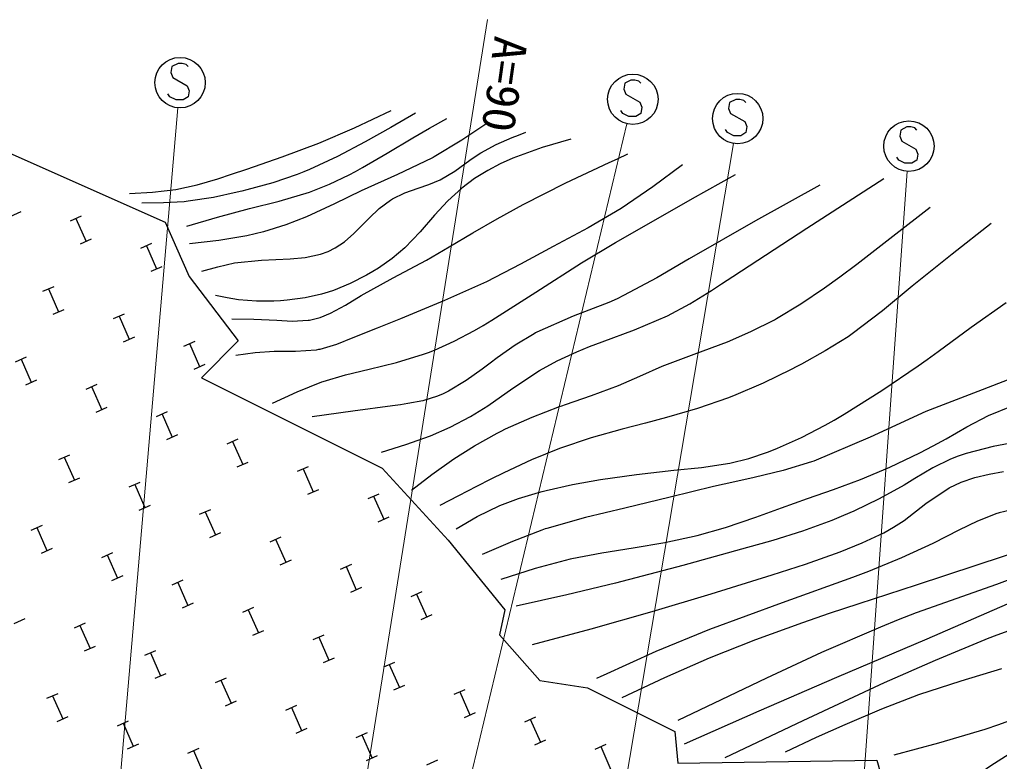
# Model space of a CAD drawing. Units: millimetres, scale not verified. Extents: x 40000 to 680000, y 20000 to 380000.
# Drawn here: x 419500 to 458370, y 288454 to 317892 of the extents above; entities that cross this region are included whole.
import ezdxf
from ezdxf.enums import TextEntityAlignment as Align

# ---------------------------------------------------------------- set-up
doc = ezdxf.new("R2010")
doc.units = ezdxf.units.MM
doc.header["$LTSCALE"] = 1000
for name, color, linetype, lineweight in [('M-BGD', 7, 'Continuous', 25), ('M-STR-HTXT', 7, 'Continuous', 13), ('M-STR-STR3', 7, 'Continuous', 25), ('M-STR-STRC', 7, 'Continuous', 25)]:
    doc.layers.add(name, color=color, linetype=linetype, lineweight=lineweight)
doc.styles.add('ＭＳ ゴシック', font='')
doc.styles.get('ＭＳ ゴシック').set_extended_font_data('MS Gothic')

msp = doc.modelspace()

# ---------------------------------------------------------------- linework, layer by layer
at = {"layer": 'M-BGD'}
for points in [[(423865, 310987), (424769, 311041), (425701, 311150), (426539, 311330), (427364, 311572), (427911, 311754), (428510, 311960), (429921, 312447), (431372, 312988), (432784, 313599), (434234, 314285)], [(435207, 314177), (434230, 313616), (433208, 313042), (432116, 312463), (430998, 311942), (430781, 311852), (430508, 311745), (429543, 311418), (428510, 311135), (428321, 311088), (428132, 311042), (427187, 310835), (426192, 310681), (426109, 310672), (426025, 310664), (425206, 310618), (424351, 310609)], [(426134, 309691), (427348, 310048), (428618, 310394), (429791, 310687), (430994, 311043), (431798, 311361), (432579, 311735), (432821, 311862), (433101, 312016), (434083, 312594), (435099, 313205), (435758, 313580), (436449, 313961)], [(438069, 313800), (437044, 313108), (435945, 312444), (435900, 312419), (435855, 312395), (434490, 311739), (433047, 311098), (431992, 310585), (430886, 310071), (430065, 309751), (429176, 309475), (428844, 309389), (428510, 309314), (427403, 309127), (426242, 308989)], [(426728, 307909), (427362, 308087), (428024, 308234), (429098, 308340), (430239, 308396), (430826, 308457), (431432, 308585), (431735, 308690), (432021, 308829), (432394, 309078), (432765, 309404), (433068, 309709), (433371, 310017), (433766, 310391), (434211, 310726), (434250, 310750), (434289, 310774), (434787, 311015), (435317, 311202), (435737, 311346), (436179, 311530), (436767, 311883), (437357, 312310), (437576, 312464), (437799, 312611), (438405, 312939), (439041, 313213), (439293, 313312), (439582, 313422)], [(441364, 313152), (440232, 312810), (439061, 312388), (438558, 312164), (438070, 311909), (437551, 311587), (437044, 311207), (436493, 310700), (435964, 310126), (435396, 309475), (434776, 308830), (434275, 308408), (433736, 308032), (433517, 307897), (433264, 307749), (432620, 307418), (431952, 307143), (431736, 307069), (431482, 306992), (430823, 306847), (430116, 306755), (429854, 306735), (429591, 306721), (428901, 306719), (428187, 306775), (427736, 306847), (427269, 306937)], [(427917, 306019), (428787, 306003), (429700, 305965), (430316, 305931), (430946, 305958), (430971, 305962), (430996, 305966), (431418, 306072), (431827, 306238), (432423, 306560), (433048, 306939), (434322, 307642), (435640, 308344), (436541, 308872), (437476, 309424), (438450, 309991), (439474, 310559), (441169, 311417), (442891, 312221), (443220, 312371), (443633, 312559)], [(445794, 312127), (444619, 311253), (443363, 310398), (442054, 309634), (440663, 308885), (439372, 308183), (438017, 307480), (436360, 306741), (434614, 306021), (433689, 305652), (432724, 305264), (432075, 305005), (431413, 304806), (431354, 304794), (431266, 304778), (430451, 304722), (429592, 304723), (428848, 304666), (428079, 304561)], [(429538, 302671), (430507, 303126), (431496, 303522), (431536, 303536), (432428, 303796), (433373, 304022), (434456, 304288), (435520, 304611), (435719, 304683), (435965, 304779), (436742, 305127), (437540, 305556), (437888, 305759), (438233, 305968), (439985, 307078), (441797, 308237), (443139, 309044), (444552, 309858), (446192, 310788), (447900, 311750)], [(433859, 300727), (434820, 301025), (435804, 301376), (436586, 301720), (437387, 302142), (437733, 302348), (438072, 302565), (439072, 303267), (440124, 303970), (440827, 304355), (441607, 304711), (442105, 304914), (442608, 305105), (443894, 305581), (445201, 306131), (446087, 306608), (446947, 307141), (447346, 307402), (447793, 307699), (450728, 309621), (453787, 311589)], [(451249, 311318), (448697, 309909), (446064, 308400), (444776, 307642), (443460, 306938), (443203, 306816), (442878, 306671), (441460, 306120), (440018, 305488), (439963, 305459), (439908, 305428), (439164, 304974), (438447, 304465), (438171, 304260), (437856, 304023), (437217, 303565), (436516, 303142), (436297, 303036), (436073, 302943), (435497, 302768), (434899, 302651), (434613, 302608), (434291, 302564), (432723, 302351), (431105, 302131)], [(435048, 299215), (435859, 299838), (436722, 300458), (437546, 300983), (438442, 301480), (438607, 301565), (438775, 301647), (439832, 302119), (440914, 302535), (441008, 302569), (441151, 302620), (442189, 302978), (443257, 303376), (444104, 303746), (444985, 304133), (446254, 304615), (447578, 305106), (448507, 305508), (449448, 305984), (449485, 306004), (449522, 306025), (450492, 306607), (451430, 307242), (452042, 307686), (452708, 308186), (454143, 309293), (455624, 310455)], [(458043, 309794), (456499, 308588), (454910, 307309), (453738, 306336), (452529, 305417), (452477, 305381), (452373, 305309), (451460, 304742), (450515, 304224), (450333, 304130), (450104, 304013), (448997, 303467), (447819, 302955), (447720, 302916), (447620, 302878), (446399, 302460), (445159, 302100), (444326, 301877), (443407, 301634), (442179, 301292), (440923, 300877), (439805, 300422), (438709, 299910), (438199, 299655), (437629, 299364), (436913, 298994), (436171, 298608)], [(436819, 297690), (437654, 298167), (438547, 298608), (439290, 298890), (440089, 299127), (440236, 299166), (440383, 299203), (441439, 299439), (442544, 299636), (443970, 299845), (445460, 300015), (446551, 300117), (447675, 300285), (448428, 300475), (449166, 300723), (449348, 300793), (449565, 300880), (450523, 301309), (451453, 301794), (451809, 301995), (452211, 302231), (453700, 303168), (455151, 304155), (455510, 304409), (455938, 304716), (457254, 305680), (458638, 306661)], [(443410, 290994), (445097, 291780), (446867, 292561), (448709, 293294), (450575, 293969), (451631, 294331), (452808, 294723), (455084, 295467), (457452, 296237), (459657, 296965), (461841, 297752), (462136, 297866), (462529, 298020), (464569, 298888), (466687, 299804), (469262, 300825), (471926, 301912), (473566, 302677), (475277, 303546), (476032, 303943), (476787, 304343)], [(459502, 303907), (457518, 303137), (455452, 302339), (453239, 301321), (451007, 300372), (450915, 300340), (449790, 300002), (448643, 299723), (447874, 299553), (447027, 299367), (445305, 298945), (443516, 298502), (441954, 298131), (440412, 297700), (440348, 297679), (440222, 297637), (439048, 297187), (437845, 296664)], [(438602, 295692), (439971, 296120), (441354, 296490), (441410, 296503), (442597, 296734), (443841, 296935), (445091, 297148), (446379, 297422), (447509, 297739), (448709, 298141), (449731, 298512), (450754, 298881), (451790, 299244), (452860, 299638), (454018, 300126), (455218, 300701), (455743, 300975), (456263, 301259), (457076, 301727), (457937, 302178), (458851, 302554)], [(459179, 301152), (458128, 300950), (457047, 300678), (456732, 300572), (456425, 300449), (455727, 300104), (455015, 299681), (454802, 299551), (454589, 299423), (453601, 298874), (452589, 298382), (452188, 298207), (451726, 298018), (450562, 297591), (449375, 297222), (448910, 297087), (448378, 296937), (445814, 296226), (443139, 295531), (441209, 295070), (439196, 294612)], [(439845, 293099), (442179, 293722), (444598, 294397), (446932, 295098), (449350, 295856), (450681, 296285), (452051, 296775), (452930, 297124), (453784, 297528), (454170, 297746), (454589, 298018), (455450, 298683), (456371, 299315), (456848, 299536), (457393, 299718), (457958, 299856), (458531, 299964)], [(459707, 298639), (458366, 298323), (458314, 298306), (458262, 298289), (457499, 297990), (456756, 297631), (456265, 297377), (455723, 297100), (454489, 296530), (453171, 295991), (452854, 295869), (452537, 295749), (449753, 294753), (446866, 293695), (444745, 292810), (442646, 291869), (442558, 291829), (442384, 291750)], [(445627, 290092), (447347, 290916), (449138, 291767), (451329, 292785), (453661, 293799), (454368, 294086), (455078, 294361), (458270, 295494), (461570, 296736)], [(445873, 289149), (448835, 290456), (451922, 291797), (455503, 293315), (459213, 294931)], [(447494, 288609), (450584, 290081), (453813, 291581), (455833, 292478), (457962, 293353), (458047, 293386), (458133, 293419), (460067, 294121)], [(458458, 292123), (456834, 291643), (455163, 291096), (453688, 290532), (452234, 289912), (451102, 289398), (449870, 288826)], [(454192, 288719), (455962, 289186), (457805, 289738), (458350, 289925), (458890, 290124)], [(454571, 285856), (456253, 287065), (458027, 288287), (459444, 289196)]]:
    msp.add_lwpolyline(points, dxfattribs=at)
at = {"layer": 'M-STR-HTXT'}
for p, q in [((430496, 270540), (438065, 317892)), ((422470, 275961), (425779, 314392)), ((434079, 273990), (443594, 313759)), ((441088, 273113), (447822, 312979)), ((451822, 271471), (454707, 311872))]:
    msp.add_line(p, q, dxfattribs=at)
at = {"layer": 'M-STR-STR3'}
for p, q in [((419120, 310080), (419559, 310273)), ((421513, 309909), (421953, 310102)), ((421733, 310005), (422136, 309090)), ((421916, 308993), (422356, 309187)), ((424310, 308822), (424749, 309015)), ((424529, 308919), (424932, 308003)), ((424713, 307907), (425152, 308100)), ((420427, 307112), (420866, 307306)), ((420646, 307209), (421049, 306294)), ((420830, 306197), (421269, 306390)), ((423223, 306026), (423662, 306219)), ((423443, 306122), (423846, 305207)), ((423626, 305111), (424065, 305304)), ((426019, 304939), (426459, 305133)), ((426239, 305036), (426642, 304121)), ((419340, 304316), (419779, 304509)), ((419560, 304413), (419963, 303498)), ((426422, 304024), (426862, 304217)), ((419743, 303401), (420182, 303594)), ((422136, 303229), (422576, 303423)), ((422356, 303326), (422759, 302411)), ((422539, 302314), (422979, 302508)), ((424933, 302143), (425372, 302336)), ((425152, 302239), (425555, 301324)), ((425336, 301228), (425775, 301421)), ((427729, 301056), (428168, 301250)), ((427949, 301153), (428352, 300238)), ((421050, 300433), (421489, 300626)), ((421270, 300530), (421672, 299615)), ((428132, 300141), (428571, 300334)), ((430525, 299970), (430965, 300163)), ((421453, 299518), (421892, 299711)), ((430745, 300066), (431148, 299151)), ((423846, 299347), (424285, 299540)), ((424066, 299443), (424469, 298528)), ((430928, 299054), (431368, 299248)), ((433322, 298883), (433761, 299076)), ((433541, 298980), (433944, 298064)), ((424249, 298431), (424688, 298625)), ((426642, 298260), (427082, 298453)), ((426862, 298357), (427265, 297441)), ((433725, 297968), (434164, 298161)), ((419963, 297637), (420403, 297830)), ((420183, 297734), (420586, 296818)), ((427045, 297345), (427485, 297538)), ((429439, 297173), (429878, 297367)), ((429658, 297270), (430061, 296355)), ((420366, 296722), (420805, 296915)), ((422759, 296550), (423199, 296744)), ((422979, 296647), (423382, 295732)), ((429842, 296258), (430281, 296451)), ((432235, 296087), (432674, 296280)), ((423162, 295635), (423602, 295828)), ((432455, 296183), (432858, 295268)), ((425556, 295464), (425995, 295657)), ((425775, 295560), (426178, 294645)), ((432638, 295171), (433077, 295365)), ((435031, 295000), (435471, 295193)), ((435251, 295097), (435654, 294181)), ((425959, 294548), (426398, 294742)), ((428352, 294377), (428791, 294570)), ((428572, 294474), (428975, 293558)), ((435434, 294085), (435873, 294278)), ((419279, 293925), (419719, 294119)), ((421673, 293754), (422112, 293947)), ((421893, 293851), (422296, 292935)), ((428755, 293462), (429194, 293655)), ((431148, 293290), (431588, 293484)), ((431368, 293387), (431771, 292472)), ((422076, 292839), (422515, 293032)), ((424469, 292667), (424908, 292861)), ((424689, 292764), (425092, 291849)), ((431551, 292375), (431991, 292568)), ((433945, 292204), (434384, 292397)), ((424872, 291752), (425311, 291945)), ((434164, 292300), (434567, 291385)), ((427265, 291581), (427705, 291774)), ((427485, 291677), (427888, 290762)), ((420586, 290958), (421026, 291151)), ((434348, 291289), (434787, 291482)), ((436741, 291117), (437180, 291311)), ((436961, 291214), (437364, 290299)), ((420806, 291054), (421209, 290139)), ((427668, 290665), (428108, 290859)), ((430062, 290494), (430501, 290687)), ((430281, 290591), (430684, 289676)), ((437144, 290202), (437583, 290395)), ((420989, 290042), (421428, 290236)), ((423382, 289871), (423822, 290064)), ((439537, 290030), (439976, 290224)), ((439757, 290127), (440160, 289212)), ((423602, 289968), (424005, 289053)), ((430465, 289579), (430904, 289772)), ((432858, 289407), (433297, 289601)), ((433078, 289504), (433481, 288589)), ((439940, 289115), (440380, 289309)), ((423786, 288956), (424225, 289149)), ((426179, 288784), (426618, 288978)), ((426398, 288881), (426801, 287966)), ((442334, 288944), (442773, 289137)), ((442553, 289040), (442956, 288125)), ((433261, 288492), (433700, 288686)), ((435654, 288321), (436094, 288514))]:
    msp.add_line(p, q, dxfattribs=at)
msp.add_lwpolyline([(418144, 313012), (425274, 309859), (426225, 307699), (428170, 305150), (426714, 303674), (433888, 300090), (436506, 297233), (438753, 294468), (438538, 293474), (440137, 291659), (442032, 291370), (445489, 289642), (445619, 288389), (453508, 288508), (454849, 283756), (452732, 282632), (448324, 282026), (447461, 280470), (445689, 279562), (443961, 279086), (439165, 278437), (435260, 276849), (413440, 280209)], dxfattribs=at)
at = {"layer": 'M-STR-STRC'}
for points in [[(426185, 316029), (426105, 316109), (425945, 316149), (425785, 316149), (425545, 316029), (425505, 315789), (425585, 315589), (426145, 315269), (426225, 315069), (426185, 314829), (425985, 314709), (425705, 314709), (425465, 314829), (425385, 314949)], [(444147, 315371), (444066, 315451), (443906, 315491), (443747, 315491), (443507, 315371), (443466, 315131), (443546, 314931), (444107, 314611), (444187, 314411), (444147, 314171), (443947, 314051), (443667, 314051), (443427, 314171), (443347, 314291)], [(448308, 314605), (448228, 314685), (448068, 314725), (447908, 314725), (447668, 314605), (447628, 314365), (447708, 314165), (448268, 313845), (448348, 313645), (448308, 313405), (448108, 313285), (447828, 313285), (447588, 313405), (447508, 313525)], [(455099, 313510), (455019, 313590), (454859, 313630), (454699, 313630), (454459, 313510), (454419, 313270), (454499, 313070), (455059, 312750), (455139, 312550), (455099, 312310), (454899, 312190), (454619, 312190), (454379, 312310), (454299, 312430)]]:
    msp.add_lwpolyline(points, dxfattribs=at)
for centre in [(425865, 315389), (443827, 314731), (447988, 313965), (454779, 312870)]:
    msp.add_circle(centre, 1000, dxfattribs=at)

# ---------------------------------------------------------------- texts
at = {"layer": 'M-STR-HTXT', "style": 'ＭＳ ゴシック', "width": 1.05}
msp.add_text('A=90', height=1320, rotation=262, dxfattribs=at).set_placement((437961, 317334), align=Align.BOTTOM_LEFT)

doc.saveas('drawing.dxf')
